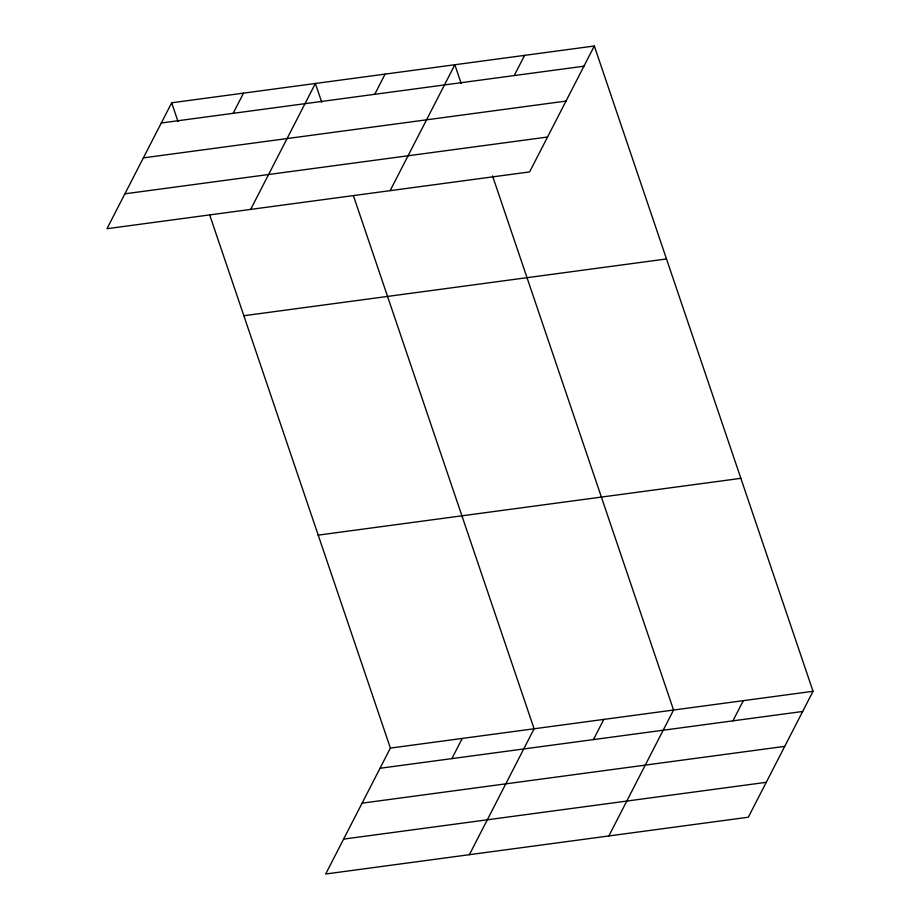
<?xml version="1.0" encoding="UTF-8"?>
<svg xmlns="http://www.w3.org/2000/svg" width="920" height="920" viewBox="0 0 920 920"><rect width="100%" height="100%" fill="white"/><g stroke="black" fill="none" stroke-linecap="round" stroke-linejoin="round"><path stroke-width="1.38" d="M171.672 102.787L106.962 228.712L529.609 171.913L594.32 46L171.672 102.787L178.031 121.543M233.151 113.321L243.524 93.138M250.665 209.403L315.376 83.478L321.735 102.235M374.739 94.3L385.112 74.106M390.137 190.658L454.848 64.745L461.207 83.49M514.211 75.566L524.584 55.372M209.806 215.291L390.39 748.086L325.68 874L748.328 817.213L813.038 691.288L594.32 46M451.869 758.62L462.242 738.426M469.384 854.692L534.094 728.778L353.51 195.983M593.446 739.588L603.831 719.405M608.856 835.946L673.567 710.033L492.522 175.904M732.929 720.855L743.303 700.66M161.299 122.981L583.947 66.194M143.37 157.872L566.007 101.085M124.89 193.821L547.538 137.034M243.857 315.733L666.494 258.945M318.216 535.129L740.864 478.342M390.39 748.086L813.038 691.288M380.017 768.269L802.665 711.482M362.089 803.16L784.725 746.373M343.608 839.109L766.256 782.322"/></g></svg>
